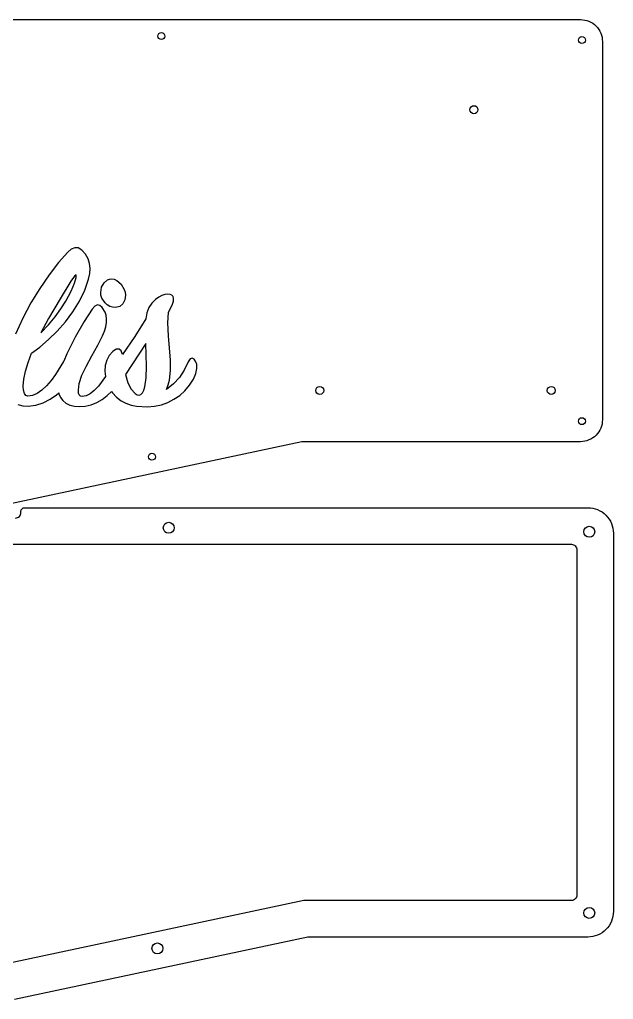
# Model space of a CAD drawing. Extents: x 63 to 788, y 423 to 1014.
# Drawn here: x 619.9 to 782.3, y 746.7 to 1014.5 of the extents above; entities that cross this region are included whole.
import ezdxf

# ---------------------------------------------------------------- set-up
doc = ezdxf.new("R2010")
doc.units = 0
doc.header["$MEASUREMENT"] = 0
doc.layers.get('0').update_dxf_attribs({"linetype": 'CONTINUOUS'})
doc.layers.add('LAYER_1', color=7, linetype='CONTINUOUS')

msp = doc.modelspace()

# ---------------------------------------------------------------- linework, layer by layer
at = {"color": 1, "linetype": 'Continuous'}
for points in [[(773.29, 1014.47, -0.414214), (779.29, 1008.47), (779.29, 1003.97), (779.29, 909.63), (779.29, 905.13, -0.414214), (773.29, 899.13), (768.79, 899.13), (697.1, 899.13), (616.95, 882.09), (601.42, 882.09), (585.89, 882.09), (505.74, 899.13), (433.55, 899.13), (429.05, 899.13, -0.414214), (423.05, 905.13), (423.05, 909.63), (423.05, 1008.47, -0.414214), (429.05, 1014.47), (596.07, 1014.47), (606.77, 1014.47), (768.79, 1014.47)], [(608.27, 871.09), (770.79, 871.09, -0.414214), (772.29, 869.59), (772.29, 775.25, -0.414214), (770.79, 773.75), (697.65, 773.75), (602.92, 753.62), (508.19, 773.75), (435.55, 773.75, -0.414214), (434.05, 775.25), (434.05, 869.59, -0.414214), (435.55, 871.09), (597.57, 871.09)]]:
    msp.add_lwpolyline(points, format="xyb", close=True, dxfattribs=at)
msp.add_lwpolyline([(618.77, 878.27, 0.414214), (620.27, 879.77), (620.27, 880.09, -0.414214), (621.27, 881.09), (775.29, 881.09, -0.414214), (782.29, 874.09), (782.29, 775.25), (782.29, 770.75, -0.414214), (775.29, 763.75), (770.79, 763.75), (698.7, 763.75), (618.55, 746.72)], format="xyb", dxfattribs=at)
for centre, radius in [((658.69, 1009.97), 0.95), ((773.69, 1008.87), 0.95), ((744.15, 989.85), 1.1), ((701.99, 913.13), 1.1), ((765.29, 913.13), 1.1), ((773.69, 904.73), 0.95), ((656.08, 895.01), 0.95), ((660.69, 875.59), 1.5), ((775.69, 874.5), 1.5), ((775.69, 770.35), 1.5), ((657.59, 760.64), 1.5)]:
    msp.add_circle(centre, radius, dxfattribs=at)
at = {"layer": 'LAYER_1', "color": 1}
msp.add_lwpolyline([(619.44, 909.29), (620.77, 908.96), (622.26, 908.85), (624.38, 909.09), (626.39, 909.76), (628.27, 910.73), (629.96, 911.91), (630.59, 912.46), (630.66, 912.18), (631.11, 911.18), (631.75, 910.34), (632.59, 909.65), (633.63, 909.14), (634.87, 908.82), (636.33, 908.71), (637.87, 908.84), (639.43, 909.23), (640.98, 909.85), (642.48, 910.69), (643.89, 911.73), (645.05, 912.85), (645.32, 912.44), (646.42, 911.25), (647.64, 910.31), (648.97, 909.61), (650.38, 909.11), (651.86, 908.8), (654.91, 908.64), (656.82, 908.83), (658.67, 909.24), (660.44, 909.87), (662.12, 910.72), (663.69, 911.78), (665.11, 913.06), (666.36, 914.55), (667.44, 916.24), (668.11, 917.78), (668.37, 919.14), (668.33, 920.24), (668.12, 920.96), (667.68, 921.65), (667.11, 921.97), (666.53, 921.78), (666, 920.96), (664.95, 918.64), (663.61, 916.66), (661.99, 914.95), (660.04, 913.43), (660.53, 914.63), (660.88, 915.92), (661.21, 918.57), (661.15, 921.48), (660.88, 924.64), (660.59, 928.01), (660.46, 931.58), (660.59, 934.45), (661.73, 936.71), (661.97, 937.57), (662.01, 938.26), (661.87, 938.79), (661.56, 939.16), (661.08, 939.38), (660.46, 939.45), (659.65, 939.36), (658.8, 939.09), (657.94, 938.64), (657.1, 938.01), (656.06, 936.98), (655.28, 935.78), (654.74, 934.36), (654.43, 932.67), (651.39, 927.91), (648, 922.95), (647.69, 923.94), (647.13, 924.41), (646.35, 924.37), (645.39, 923.77), (644.42, 922.68), (643.73, 921.38), (643.33, 919.95), (643.2, 918.43), (643.2, 918.43), (643.39, 916.98), (641.45, 914.32), (640.32, 913.15), (639.19, 912.24), (638.07, 911.65), (637.01, 911.45), (636.54, 911.56), (636.22, 911.89), (636.04, 912.43), (635.99, 913.16), (636.23, 915.03), (636.94, 917.27), (638.13, 919.7), (639.7, 922.6), (641.3, 925.54), (642.56, 928.08), (643.12, 929.34), (643.48, 930.55), (643.66, 931.68), (643.68, 932.72), (643.55, 933.67), (643.3, 934.52), (642.49, 935.82), (641.83, 936.37), (641.17, 936.48), (640.49, 936.14), (639.75, 935.34), (637.58, 931.97), (635.13, 927.66), (632.84, 923.11), (632.02, 921.16), (631.92, 921.03), (629.74, 917.47), (628.53, 915.86), (627.26, 914.43), (625.97, 913.23), (624.68, 912.31), (623.41, 911.72), (622.19, 911.52), (621.61, 911.72), (621.21, 912.3), (620.97, 913.19), (620.89, 914.32), (621.05, 916.25), (621.51, 918.4), (622.22, 920.76), (623.15, 923.29), (625.47, 924.99), (627.83, 927.02), (630.18, 929.33), (632.42, 931.88), (634.48, 934.63), (636.27, 937.52), (637.73, 940.51), (638.76, 943.56), (639.1, 945.07), (639.17, 946.43), (639.17, 946.43), (639.03, 947.78), (638.61, 949.11), (637.9, 950.35), (636.91, 951.43), (635.95, 952.06), (635, 952.14), (634.04, 951.75), (633.08, 950.95), (630.53, 948.06), (627.95, 944.72), (625.42, 941.01), (623.01, 937.03), (620.78, 932.84), (618.82, 928.53)], dxfattribs=at)
for points in [[(635.34, 944.72), (635.34, 944.72), (634.87, 944.32), (633.92, 943), (630.96, 938.15), (627.83, 932.8), (625.69, 928.84), (627.78, 931.03), (629.62, 933.26), (631.21, 935.45), (632.53, 937.53), (634.01, 940.26), (634.96, 942.49), (635.4, 944.03)], [(642.08, 939.93), (642.08, 939.93), (642.33, 941.32), (643, 942.5), (643.96, 943.32), (644.51, 943.55), (645.09, 943.63), (645.8, 943.52), (646.49, 943.21), (647.69, 942.15), (648.54, 940.71), (648.77, 939.94), (648.86, 939.18), (648.67, 937.86), (648.13, 936.77), (647.27, 936.03), (646.12, 935.75), (645.32, 935.85), (644.56, 936.11), (643.88, 936.51), (643.28, 937.04), (642.4, 938.38), (642.16, 939.14)], [(652.58, 911.86), (652.58, 911.86), (653.08, 912.01), (653.51, 912.46), (653.86, 913.18), (654.15, 914.13), (654.52, 916.62), (654.64, 919.73), (654.43, 925.96), (648.82, 917.47), (649.54, 915.24), (650.44, 913.46), (651.47, 912.28), (652.02, 911.97)]]:
    msp.add_lwpolyline(points, close=True, dxfattribs=at)

doc.saveas('drawing.dxf')
